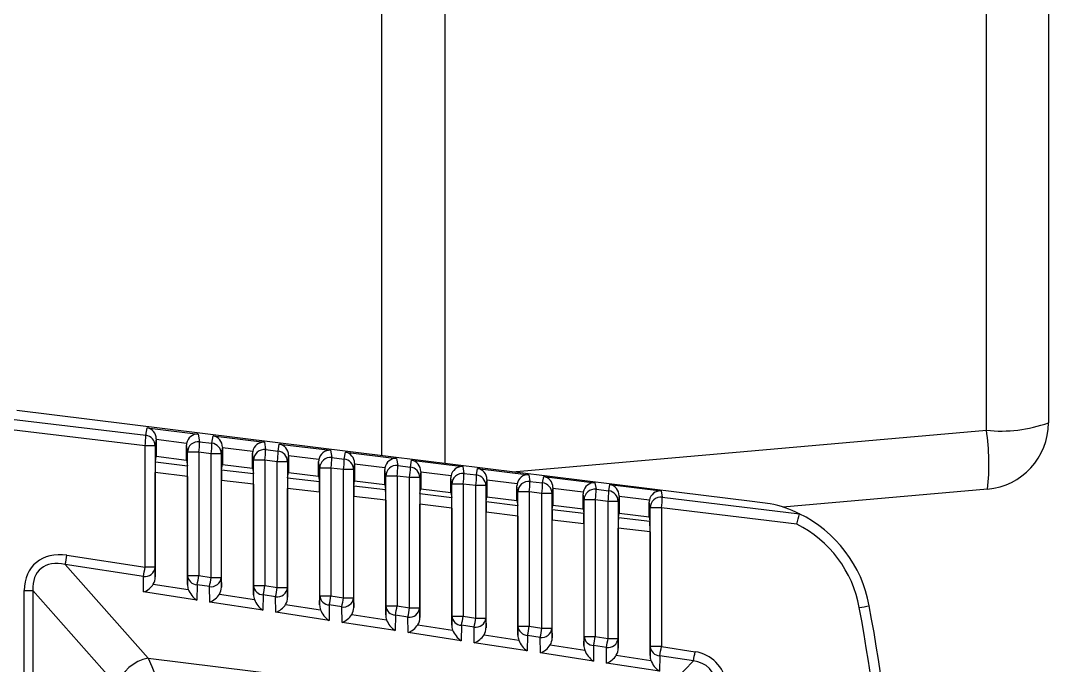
# Model space of a CAD drawing. Extents: x 6 to 134, y 1 to 99.
# Drawn here: x 61.448 to 62.412, y 45.641 to 46.245 of the extents above; entities that cross this region are included whole.
import ezdxf

# ---------------------------------------------------------------- set-up
doc = ezdxf.new("R2010")
doc.units = 0
doc.header["$MEASUREMENT"] = 0
doc.layers.add('OBJECT', color=7, linetype='CONTINUOUS')

msp = doc.modelspace()

# ---------------------------------------------------------------- linework, layer by layer
at = {"layer": 'OBJECT'}
for p, q in [((62.41236, 46.95684), (62.41236, 45.8682)), ((61.84619, 46.94978), (61.84619, 45.83009)), ((62.35422, 45.86114), (62.35422, 46.94978)), ((61.78736, 45.83736), (61.78736, 46.76989)), ((61.29055, 45.88949), (61.56585, 45.85646)), ((61.56516, 45.84655), (61.27498, 45.88137)), ((61.56585, 45.85646), (61.56703, 45.86349)), ((61.56703, 45.86349), (61.61511, 45.85759)), ((61.61511, 45.85759), (61.61627, 45.85041)), ((61.62788, 45.84902), (61.62903, 45.85588)), ((61.62903, 45.85588), (61.67711, 45.84997)), ((61.90963, 45.82225), (62.35422, 45.86114)), ((61.56516, 45.73273), (61.56516, 45.84655)), ((61.57463, 45.84655), (61.56516, 45.84655)), ((61.57573, 45.85307), (61.57463, 45.84655)), ((61.57463, 45.84655), (61.57463, 45.73273)), ((61.57573, 45.85236), (61.57573, 45.83673)), ((61.60413, 45.84887), (61.57573, 45.85236)), ((61.60506, 45.8405), (61.60398, 45.84714)), ((61.60398, 45.83327), (61.60398, 45.84714)), ((61.61627, 45.85041), (61.62788, 45.84902)), ((61.63773, 45.84545), (61.63666, 45.8391)), ((61.63773, 45.84475), (61.63773, 45.82912)), ((61.66613, 45.84126), (61.63773, 45.84475)), ((61.67711, 45.84997), (61.67825, 45.84297)), ((61.6899, 45.84157), (61.69103, 45.84826)), ((61.69103, 45.84826), (61.73911, 45.84236)), ((61.57485, 45.83151), (61.57573, 45.83673)), ((61.57573, 45.83673), (61.60398, 45.83327)), ((61.61558, 45.8405), (61.60506, 45.8405)), ((61.60506, 45.72499), (61.60506, 45.8405)), ((61.61558, 45.8405), (61.61558, 45.72499)), ((61.62719, 45.8391), (61.61558, 45.8405)), ((61.62719, 45.72321), (61.62719, 45.8391)), ((61.63666, 45.8391), (61.62719, 45.8391)), ((61.63666, 45.8391), (61.63666, 45.72321)), ((61.66703, 45.83306), (61.66598, 45.83953)), ((61.66598, 45.82565), (61.66598, 45.83953)), ((61.67825, 45.84297), (61.6899, 45.84157)), ((61.69973, 45.83784), (61.69869, 45.83166)), ((61.69973, 45.83714), (61.69973, 45.82151)), ((61.72813, 45.83365), (61.69973, 45.83714)), ((61.73911, 45.84236), (61.74022, 45.83553)), ((61.74022, 45.83553), (61.75193, 45.83413)), ((61.75193, 45.83413), (61.75303, 45.84065)), ((61.75303, 45.84065), (61.80111, 45.83475)), ((61.57485, 45.83151), (61.60485, 45.82791)), ((61.60398, 45.83327), (61.60485, 45.82791)), ((61.63688, 45.82407), (61.63773, 45.82912)), ((61.63773, 45.82912), (61.66598, 45.82565)), ((61.66598, 45.82565), (61.66682, 45.82048)), ((61.67756, 45.83306), (61.66703, 45.83306)), ((61.66703, 45.71548), (61.66703, 45.83306)), ((61.67756, 45.83306), (61.67756, 45.71548)), ((61.68922, 45.83166), (61.67756, 45.83306)), ((61.68922, 45.71369), (61.68922, 45.83166)), ((61.69869, 45.83166), (61.68922, 45.83166)), ((61.69869, 45.83166), (61.69869, 45.71369)), ((61.729, 45.82562), (61.72798, 45.83192)), ((61.72798, 45.81804), (61.72798, 45.83192)), ((61.729, 45.70596), (61.729, 45.82562)), ((61.73953, 45.82562), (61.729, 45.82562)), ((61.73953, 45.82562), (61.73953, 45.70596)), ((61.75124, 45.82422), (61.73953, 45.82562)), ((61.76173, 45.83023), (61.76072, 45.82422)), ((61.76173, 45.82952), (61.76173, 45.8139)), ((61.79013, 45.82604), (61.76173, 45.82952)), ((61.80111, 45.83475), (61.80219, 45.8281)), ((61.80219, 45.8281), (61.81396, 45.82669)), ((61.81396, 45.82669), (61.81503, 45.83304)), ((61.81503, 45.83304), (61.86311, 45.82714)), ((61.86311, 45.82714), (61.86416, 45.82066)), ((61.87599, 45.81924), (61.87703, 45.82543)), ((61.87703, 45.82543), (61.92511, 45.81952)), ((61.57477, 45.72361), (61.57477, 45.82153)), ((61.60493, 45.81791), (61.57477, 45.82153)), ((61.60493, 45.81791), (61.60493, 45.71653)), ((61.63688, 45.82407), (61.66682, 45.82048)), ((61.69891, 45.81663), (61.69973, 45.82151)), ((61.69891, 45.81663), (61.72879, 45.81304)), ((61.69973, 45.82151), (61.72798, 45.81804)), ((61.72798, 45.81804), (61.72879, 45.81304)), ((61.75124, 45.70416), (61.75124, 45.82422)), ((61.76072, 45.82422), (61.75124, 45.82422)), ((61.76072, 45.82422), (61.76072, 45.70416)), ((61.79097, 45.81819), (61.78998, 45.8243)), ((61.78998, 45.81043), (61.78998, 45.8243)), ((61.8015, 45.81819), (61.79097, 45.81819)), ((61.79097, 45.69645), (61.79097, 45.81819)), ((61.8015, 45.81819), (61.8015, 45.69645)), ((61.81327, 45.81677), (61.8015, 45.81819)), ((61.81327, 45.69464), (61.81327, 45.81677)), ((61.82274, 45.81677), (61.81327, 45.81677)), ((61.82373, 45.82262), (61.82274, 45.81677)), ((61.82274, 45.81677), (61.82274, 45.69464)), ((61.82373, 45.82191), (61.82373, 45.80628)), ((61.85213, 45.81842), (61.82373, 45.82191)), ((61.85294, 45.81075), (61.85198, 45.81669)), ((61.85198, 45.80281), (61.85198, 45.81669)), ((61.86416, 45.82066), (61.87599, 45.81924)), ((61.92511, 45.81952), (61.92613, 45.81323)), ((61.93802, 45.8118), (61.93903, 45.81781)), ((61.93903, 45.81781), (61.98711, 45.81191)), ((61.6368, 45.71409), (61.6368, 45.81408)), ((61.6669, 45.81047), (61.6368, 45.81408)), ((61.6669, 45.81047), (61.6669, 45.70701)), ((61.69882, 45.70457), (61.69882, 45.80664)), ((61.72887, 45.80304), (61.69882, 45.80664)), ((61.76093, 45.80918), (61.76173, 45.8139)), ((61.76093, 45.80918), (61.79076, 45.8056)), ((61.76173, 45.8139), (61.78998, 45.81043)), ((61.78998, 45.81043), (61.79076, 45.8056)), ((61.82296, 45.80174), (61.82373, 45.80628)), ((61.82373, 45.80628), (61.85198, 45.80281)), ((61.85294, 45.68694), (61.85294, 45.81075)), ((61.86347, 45.81075), (61.85294, 45.81075)), ((61.86347, 45.81075), (61.86347, 45.68694)), ((61.8753, 45.80933), (61.86347, 45.81075)), ((61.8753, 45.68512), (61.8753, 45.80933)), ((61.88477, 45.80933), (61.8753, 45.80933)), ((61.88573, 45.815), (61.88477, 45.80933)), ((61.88477, 45.80933), (61.88477, 45.68512)), ((61.88573, 45.8143), (61.88573, 45.79867)), ((61.91413, 45.81081), (61.88573, 45.8143)), ((61.91491, 45.80331), (61.91398, 45.80908)), ((61.91398, 45.7952), (61.91398, 45.80908)), ((61.92613, 45.81323), (61.93802, 45.8118)), ((61.94773, 45.80739), (61.9468, 45.80189)), ((61.94773, 45.80668), (61.94773, 45.79106)), ((61.97613, 45.8032), (61.94773, 45.80668)), ((61.98711, 45.81191), (61.9881, 45.80579)), ((62.00005, 45.80436), (62.00103, 45.8102)), ((62.00103, 45.8102), (62.04911, 45.8043)), ((62.3553, 45.80594), (62.16333, 45.78914)), ((61.72887, 45.80304), (61.72887, 45.6975)), ((61.76085, 45.69505), (61.76085, 45.7992)), ((61.79084, 45.7956), (61.76085, 45.7992)), ((61.82296, 45.80174), (61.85273, 45.79817)), ((61.85198, 45.80281), (61.85273, 45.79817)), ((61.88499, 45.7943), (61.88573, 45.79867)), ((61.88573, 45.79867), (61.91398, 45.7952)), ((61.92544, 45.80331), (61.91491, 45.80331)), ((61.91491, 45.67742), (61.91491, 45.80331)), ((61.92544, 45.80331), (61.92544, 45.67742)), ((61.93733, 45.80189), (61.92544, 45.80331)), ((61.93733, 45.6756), (61.93733, 45.80189)), ((61.9468, 45.80189), (61.93733, 45.80189)), ((61.9468, 45.80189), (61.9468, 45.6756)), ((61.97689, 45.79588), (61.97598, 45.80146)), ((61.97598, 45.78759), (61.97598, 45.80146)), ((61.9881, 45.80579), (62.00005, 45.80436)), ((62.00973, 45.79978), (62.00883, 45.79444)), ((62.00973, 45.79907), (62.00973, 45.78345)), ((62.03813, 45.79558), (62.00973, 45.79907)), ((62.04911, 45.8043), (62.05007, 45.79835)), ((62.05007, 45.79835), (62.17876, 45.78291)), ((61.79084, 45.7956), (61.79084, 45.68799)), ((61.82288, 45.68553), (61.82288, 45.79175)), ((61.85282, 45.78816), (61.82288, 45.79175)), ((61.85282, 45.78816), (61.85282, 45.67848)), ((61.88499, 45.7943), (61.91471, 45.79073)), ((61.91398, 45.7952), (61.91471, 45.79073)), ((61.94702, 45.78685), (61.94773, 45.79106)), ((61.94702, 45.78685), (61.97668, 45.78329)), ((61.94773, 45.79106), (61.97598, 45.78759)), ((61.97598, 45.78759), (61.97668, 45.78329)), ((61.97689, 45.66791), (61.97689, 45.79588)), ((61.98741, 45.79588), (61.97689, 45.79588)), ((61.98741, 45.79588), (61.98741, 45.66791)), ((61.99936, 45.79444), (61.98741, 45.79588)), ((61.99936, 45.66608), (61.99936, 45.79444)), ((62.00883, 45.79444), (61.99936, 45.79444)), ((62.00883, 45.79444), (62.00883, 45.66608)), ((62.03886, 45.78844), (62.03798, 45.79385)), ((62.03798, 45.77998), (62.03798, 45.79385)), ((62.03886, 45.6584), (62.03886, 45.78844)), ((62.04938, 45.78844), (62.03886, 45.78844)), ((62.04938, 45.78844), (62.04938, 45.6584)), ((62.17637, 45.7732), (62.04938, 45.78844)), ((61.88491, 45.67601), (61.88491, 45.78431)), ((61.91479, 45.78073), (61.88491, 45.78431)), ((61.91479, 45.78073), (61.91479, 45.66896)), ((62.00905, 45.77941), (62.00973, 45.78345)), ((62.00905, 45.77941), (62.03865, 45.77586)), ((62.00973, 45.78345), (62.03798, 45.77998)), ((62.03798, 45.77998), (62.03865, 45.77586)), ((62.17876, 45.78291), (62.17873, 45.78293)), ((61.94694, 45.66648), (61.94694, 45.77687)), ((61.97676, 45.77329), (61.94694, 45.77687)), ((61.97676, 45.77329), (61.97676, 45.65945)), ((62.00897, 45.65696), (62.00897, 45.76942)), ((62.03873, 45.76585), (62.00897, 45.76942)), ((62.03873, 45.76585), (62.03873, 45.64994)), ((61.49194, 45.74397), (61.56516, 45.73273)), ((61.56358, 45.72413), (61.49036, 45.73537)), ((61.49036, 45.73537), (61.56818, 45.64741)), ((61.57463, 45.73273), (61.56516, 45.73273)), ((61.57463, 45.73273), (61.57477, 45.72361)), ((61.56379, 45.70954), (61.56358, 45.72413)), ((61.60493, 45.71653), (61.60506, 45.72499)), ((61.60506, 45.72499), (61.61558, 45.72499)), ((61.61558, 45.72499), (61.62719, 45.72321)), ((61.62719, 45.72321), (61.63666, 45.72321)), ((61.63666, 45.72321), (61.6368, 45.71409)), ((61.45186, 44.86903), (61.45186, 45.71097)), ((61.45186, 45.71097), (61.45999, 45.71097)), ((61.45999, 45.71097), (61.45999, 44.86903)), ((61.53904, 45.62162), (61.45999, 45.71097)), ((61.61378, 45.70186), (61.56379, 45.70954)), ((61.57292, 45.71697), (61.60574, 45.71194)), ((61.614, 45.71639), (61.61378, 45.70186)), ((61.6256, 45.71461), (61.614, 45.71639)), ((61.62582, 45.70002), (61.6256, 45.71461)), ((61.6669, 45.70701), (61.66703, 45.71548)), ((61.66703, 45.71548), (61.67756, 45.71548)), ((61.67756, 45.71548), (61.68922, 45.71369)), ((61.68922, 45.71369), (61.69869, 45.71369)), ((61.69869, 45.71369), (61.69882, 45.70457)), ((61.67576, 45.69235), (61.62582, 45.70002)), ((61.63495, 45.70745), (61.66772, 45.70242)), ((61.67597, 45.70688), (61.67576, 45.69235)), ((61.68763, 45.70509), (61.67597, 45.70688)), ((61.68785, 45.69049), (61.68763, 45.70509)), ((61.72887, 45.6975), (61.729, 45.70596)), ((61.729, 45.70596), (61.73953, 45.70596)), ((61.73953, 45.70596), (61.75124, 45.70416)), ((61.75124, 45.70416), (61.76072, 45.70416)), ((61.76072, 45.70416), (61.76085, 45.69505)), ((61.73773, 45.68284), (61.68785, 45.69049)), ((61.69698, 45.69793), (61.72969, 45.69291)), ((61.73794, 45.69737), (61.73773, 45.68284)), ((61.74966, 45.69557), (61.73794, 45.69737)), ((61.74988, 45.68097), (61.74966, 45.69557)), ((61.79084, 45.68799), (61.79097, 45.69645)), ((61.79097, 45.69645), (61.8015, 45.69645)), ((61.8015, 45.69645), (61.81327, 45.69464)), ((61.81327, 45.69464), (61.82274, 45.69464)), ((61.82274, 45.69464), (61.82288, 45.68553)), ((61.7997, 45.67333), (61.74988, 45.68097)), ((61.759, 45.68841), (61.79166, 45.6834)), ((61.79992, 45.68785), (61.7997, 45.67333)), ((61.81169, 45.68605), (61.79992, 45.68785)), ((61.81191, 45.67145), (61.81169, 45.68605)), ((61.85282, 45.67848), (61.85294, 45.68694)), ((61.85294, 45.68694), (61.86347, 45.68694)), ((61.86347, 45.68694), (61.8753, 45.68512)), ((61.8753, 45.68512), (61.88477, 45.68512)), ((61.88477, 45.68512), (61.88491, 45.67601)), ((61.86167, 45.66381), (61.81191, 45.67145)), ((61.82103, 45.67889), (61.85363, 45.67389)), ((61.86189, 45.67834), (61.86167, 45.66381)), ((61.87372, 45.67653), (61.86189, 45.67834)), ((61.87394, 45.66193), (61.87372, 45.67653)), ((61.91479, 45.66896), (61.91491, 45.67742)), ((61.91491, 45.67742), (61.92544, 45.67742)), ((61.92544, 45.67742), (61.93733, 45.6756)), ((61.93733, 45.6756), (61.9468, 45.6756)), ((61.9468, 45.6756), (61.94694, 45.66648)), ((61.92364, 45.6543), (61.87394, 45.66193)), ((61.88306, 45.66937), (61.9156, 45.66437)), ((61.92386, 45.66883), (61.92364, 45.6543)), ((61.93575, 45.667), (61.92386, 45.66883)), ((61.93597, 45.65241), (61.93575, 45.667)), ((61.97676, 45.65945), (61.97689, 45.66791)), ((61.97689, 45.66791), (61.98741, 45.66791)), ((61.98741, 45.66791), (61.99936, 45.66608)), ((61.99936, 45.66608), (62.00883, 45.66608)), ((62.00883, 45.66608), (62.00897, 45.65696)), ((61.98561, 45.64479), (61.93597, 45.65241)), ((61.94509, 45.65985), (61.97757, 45.65486)), ((61.98583, 45.65932), (61.98561, 45.64479)), ((61.99778, 45.65748), (61.98583, 45.65932)), ((61.99799, 45.64289), (61.99778, 45.65748)), ((62.03873, 45.64994), (62.03886, 45.6584)), ((62.04938, 45.6584), (62.03886, 45.6584)), ((62.04938, 45.6584), (62.08099, 45.65355)), ((61.56818, 45.64741), (62.02693, 45.59108)), ((62.04758, 45.63528), (61.99799, 45.64289)), ((62.00712, 45.65033), (62.03954, 45.64535)), ((62.02693, 45.59108), (62.0794, 45.64495)), ((62.0478, 45.6498), (62.04758, 45.63528)), ((62.0794, 45.64495), (62.0478, 45.6498))]:
    msp.add_line(p, q, dxfattribs=at)
at = {"layer": 'OBJECT', "flags": 128}
for points in [[(62.15144, 45.79234), (62.13438, 45.79445), (62.06615, 45.80289), (61.79323, 45.83664), (61.445, 45.87956)], [(61.56818, 45.64741), (61.57142, 45.63958), (61.57551, 45.62969), (61.58028, 45.61816), (61.58552, 45.6055), (61.591, 45.59225)]]:
    msp.add_lwpolyline(points, dxfattribs=at)
at = {"layer": 'OBJECT'}
for centre, radius, start, end in [((62.36786, 45.99176), 0.13133, 264.03776, 289.80551), ((62.34986, 45.8682), 0.0625, 275, 0), ((61.51215, 45.85522), 0.05371, 350.71111, 1.32566), ((61.56463, 45.84654), 0.01, 0.06047, 83.02365), ((62.13417, 45.8292), 0.22235, 353.99581, 8.26043), ((61.61506, 45.84048), 0.01, 83.01351, 179.91772), ((61.56258, 45.84916), 0.05371, 350.71111, 1.32566), ((61.5742, 45.84777), 0.05369, 350.71287, 1.33066), ((61.62666, 45.83909), 0.01, 0.06225, 83.02567), ((61.67703, 45.83305), 0.01, 83.01038, 179.92382), ((61.62457, 45.84172), 0.05369, 350.7126, 1.33093), ((61.63623, 45.84032), 0.05369, 350.71251, 1.33089), ((61.68869, 45.83165), 0.01, 0.06309, 83.02567), ((61.739, 45.82561), 0.01, 83.00943, 179.92179), ((61.68643, 45.8343), 0.0538, 350.72013, 1.31664), ((61.69824, 45.83289), 0.05371, 350.71111, 1.32566), ((61.75072, 45.82421), 0.01, 0.05811, 83.02601), ((61.80097, 45.81817), 0.01, 83.01189, 179.91849), ((61.74849, 45.82686), 0.05371, 350.71103, 1.32563), ((61.76027, 45.82544), 0.05371, 350.71111, 1.32566), ((61.81275, 45.81676), 0.01, 0.06047, 83.02365), ((61.86294, 45.81074), 0.01, 83.00876, 179.9246), ((61.81049, 45.81941), 0.05369, 350.71251, 1.33089), ((61.82231, 45.818), 0.05369, 350.71287, 1.33066), ((61.87478, 45.80932), 0.01, 0.06225, 83.02567), ((61.92491, 45.8033), 0.01, 83.00882, 179.92157), ((61.87244, 45.81198), 0.05371, 350.71103, 1.32563), ((61.88434, 45.81055), 0.05369, 350.71251, 1.33089), ((61.93681, 45.80188), 0.01, 0.06309, 83.02567), ((61.98689, 45.79586), 0.01, 83.00876, 179.9246), ((61.93441, 45.80455), 0.05371, 350.71103, 1.32563), ((61.94635, 45.80311), 0.05371, 350.71103, 1.32563), ((61.99883, 45.79443), 0.01, 0.06495, 83.02381), ((62.04886, 45.78843), 0.01, 83.01041, 179.92295), ((61.9964, 45.79711), 0.05369, 350.71251, 1.33089), ((62.12627, 45.67501), 0.12, 64.07816, 77.89295), ((62.11678, 45.79302), 0.0628, 341.60651, 350.73809), ((62.12627, 45.67501), 0.12, 10.41374, 64.07816), ((62.1268, 45.67501), 0.11, 10.41374, 63.21373), ((61.37945, 45.76023), 0.11366, 347.36672, 351.77386), ((61.45289, 45.74896), 0.11344, 347.35864, 351.77437), ((61.56507, 45.73362), 0.0096, 261.04744, 354.68569), ((61.61431, 45.72567), 0.00928, 184.19718, 268.07918), ((61.5036, 45.74117), 0.11315, 347.35304, 351.77997), ((61.51495, 45.73943), 0.11341, 347.35793, 351.77473), ((61.6271, 45.7241), 0.0096, 261.0457, 354.68648), ((61.67628, 45.71615), 0.00928, 184.18923, 268.08712), ((61.56501, 45.73176), 0.11372, 347.36408, 351.76894), ((61.57625, 45.73004), 0.11414, 347.37214, 351.76052), ((61.68913, 45.71457), 0.0096, 261.0457, 354.68648), ((61.73826, 45.70664), 0.00928, 184.19491, 268.08145), ((61.62728, 45.72219), 0.11342, 347.35829, 351.77472), ((61.63926, 45.72034), 0.11315, 347.35304, 351.77997), ((61.75116, 45.70505), 0.0096, 261.04388, 354.68925), ((61.80023, 45.69713), 0.00928, 184.19718, 268.07918), ((61.68951, 45.71263), 0.11315, 347.35304, 351.77997), ((61.70102, 45.71087), 0.11342, 347.35829, 351.77472), ((61.81318, 45.69553), 0.0096, 261.04615, 354.68697), ((62.19319, 45.93496), 0.24369, 279.87553, 282.10506), ((60.03188, 45.29), 2.24, 349.58626, 10.41374), ((60.03136, 45.29), 2.25, 349.58626, 10.41374), ((61.8622, 45.68762), 0.00928, 184.19112, 268.08523), ((61.75093, 45.70322), 0.11372, 347.36408, 351.76894), ((61.76305, 45.70135), 0.11342, 347.35829, 351.77472), ((61.87521, 45.68601), 0.0096, 261.04615, 354.68697), ((61.92417, 45.6781), 0.00928, 184.19391, 268.08245), ((61.81319, 45.69365), 0.11342, 347.35829, 351.77472), ((61.82437, 45.69196), 0.11414, 347.37219, 351.76082), ((61.93724, 45.67649), 0.0096, 261.04615, 354.68697), ((61.98614, 45.66859), 0.00928, 184.18823, 268.08812), ((61.87491, 45.68418), 0.11367, 347.36696, 351.77361), ((61.88737, 45.68226), 0.11315, 347.35304, 351.77997), ((61.99927, 45.66697), 0.0096, 261.04809, 354.68209), ((62.04811, 45.65908), 0.00928, 184.19391, 268.08245), ((61.93715, 45.67462), 0.11341, 347.35804, 351.77497), ((61.96901, 45.66972), 0.11313, 347.35269, 351.78015), ((62.07591, 45.61935), 0.03458, 7.49895, 81.56199), ((61.5748, 45.61056), 0.03744, 100.18248, 162.81745), ((62.07719, 45.62109), 0.02396, 3.32894, 84.71106)]:
    msp.add_arc(centre, radius, start, end, dxfattribs=at)
for centre, major_axis, ratio, start_param, end_param in [((61.56582, 45.85358), (-0.00613, 0.00821), 0.948914, 4.045717, 5.494053), ((61.61389, 45.84767), (0.00707, 0.00734), 0.946913, 0.670393, 2.18883), ((61.62782, 45.84597), (-0.00613, 0.00821), 0.948914, 4.045717, 5.494053), ((61.57582, 45.85235), (0, 0.01008), 0.008662, 1.499632, 1.569733), ((61.61398, 45.84714), (-0.0016, 0.00989), 0.998514, 1.236067, 1.409966), ((61.63782, 45.84474), (0, 0.01008), 0.008662, 1.499632, 1.569733), ((61.67589, 45.84006), (0.00707, 0.00734), 0.946913, 0.670393, 2.18883), ((61.68982, 45.83835), (-0.00613, 0.00821), 0.948914, 4.045717, 5.494053), ((61.67598, 45.83952), (-0.0016, 0.00989), 0.998514, 1.236067, 1.409966), ((61.69982, 45.83712), (0, 0.01008), 0.008662, 1.499632, 1.569733), ((61.73789, 45.83245), (0.00707, 0.00734), 0.946913, 0.670393, 2.18883), ((61.75182, 45.83074), (-0.00613, 0.00821), 0.948914, 4.045717, 5.494053), ((61.79989, 45.82484), (0.00707, 0.00734), 0.946913, 0.670393, 2.18883), ((61.57485, 45.82145), (0, 0.01007), 0.00868, 0.05139, 1.563472), ((61.60484, 45.81786), (0, 0.01007), 0.008673, 4.717631, 6.229713), ((61.73798, 45.83191), (-0.0016, 0.00989), 0.998514, 1.236067, 1.409966), ((61.76182, 45.82951), (0, 0.01008), 0.008662, 1.499632, 1.569733), ((61.79998, 45.8243), (-0.0016, 0.00989), 0.998514, 1.236067, 1.409966), ((61.81382, 45.82313), (-0.00613, 0.00821), 0.948914, 4.045717, 5.494053), ((61.86189, 45.81722), (0.00707, 0.00734), 0.946913, 0.670393, 2.18883), ((61.87582, 45.81551), (-0.00613, 0.00821), 0.948914, 4.045717, 5.494053), ((61.63688, 45.81401), (0, 0.01007), 0.00868, 0.05139, 1.563472), ((61.66681, 45.81042), (0, 0.01007), 0.008673, 4.717631, 6.229713), ((61.69891, 45.80657), (0, 0.01007), 0.00868, 0.05139, 1.563472), ((61.82382, 45.8219), (0, 0.01008), 0.008662, 1.499632, 1.569733), ((61.86198, 45.81669), (-0.0016, 0.00989), 0.998514, 1.236067, 1.409966), ((61.92389, 45.80961), (0.00707, 0.00734), 0.946913, 0.670393, 2.18883), ((61.93782, 45.8079), (-0.00613, 0.00821), 0.948914, 4.045717, 5.494053), ((61.72879, 45.80298), (0, 0.01007), 0.008673, 4.717631, 6.229713), ((61.76094, 45.79912), (0, 0.01007), 0.00868, 0.05139, 1.563472), ((61.88582, 45.81429), (0, 0.01008), 0.008662, 1.499632, 1.569733), ((61.92398, 45.80907), (-0.0016, 0.00989), 0.998514, 1.236067, 1.409966), ((61.94782, 45.80667), (0, 0.01008), 0.008662, 1.499632, 1.569733), ((61.98589, 45.802), (0.00707, 0.00734), 0.946913, 0.670393, 2.18883), ((61.99982, 45.80029), (-0.00613, 0.00821), 0.948914, 4.045717, 5.494053), ((61.79076, 45.79555), (0, 0.01007), 0.008673, 4.717631, 6.229713), ((61.82297, 45.79168), (0, 0.01007), 0.00868, 0.05139, 1.563472), ((61.85273, 45.78811), (0, 0.01007), 0.008673, 4.717631, 6.229713), ((61.98598, 45.80146), (-0.0016, 0.00989), 0.998514, 1.236067, 1.409966), ((62.00982, 45.79906), (0, 0.01008), 0.008662, 1.499632, 1.569733), ((62.04789, 45.79439), (0.00707, 0.00734), 0.946913, 0.670393, 2.18883), ((61.885, 45.78424), (0, 0.01007), 0.00868, 0.05139, 1.563472), ((61.9147, 45.78067), (0, 0.01007), 0.008673, 4.717631, 6.229713), ((61.94703, 45.77679), (0, 0.01007), 0.00868, 0.05139, 1.563472), ((62.04798, 45.79385), (-0.0016, 0.00989), 0.998514, 1.236067, 1.409966), ((61.97667, 45.77324), (0, 0.01007), 0.008673, 4.717631, 6.229713), ((62.00905, 45.76935), (0, 0.01007), 0.00868, 0.05139, 1.563472), ((62.03864, 45.7658), (0, 0.01007), 0.008673, 4.717631, 6.229713), ((61.4995, 45.69627), (-0.03792, 0.03951), 0.729911, 5.521785, 6.933311), ((61.49897, 45.69627), (-0.03241, 0.03434), 0.634863, 5.526939, 6.938465), ((61.56476, 45.72397), (-0.0012, 0.01153), 0.861198, 3.973965, 4.591698), ((61.56485, 45.71813), (0.00883, 0.00769), 0.591833, 4.129844, 5.184255), ((61.61493, 45.71627), (-0.00087, 0.01154), 0.862782, 1.483987, 1.890248), ((61.61484, 45.71046), (-0.00828, 0.00979), 0.557988, 0.993218, 2.04763), ((61.62679, 45.71445), (-0.0012, 0.01153), 0.861198, 3.973965, 4.591698), ((61.62688, 45.70861), (0.00883, 0.00769), 0.591833, 4.129844, 5.184255), ((61.6769, 45.70676), (-0.00087, 0.01154), 0.862782, 1.483987, 1.890248), ((61.67681, 45.70095), (-0.00828, 0.00979), 0.557988, 0.993218, 2.04763), ((61.68882, 45.70493), (-0.0012, 0.01153), 0.861198, 3.973965, 4.591698), ((61.68891, 45.69909), (0.00883, 0.00769), 0.591833, 4.129844, 5.184255), ((61.73887, 45.69725), (-0.00087, 0.01154), 0.862782, 1.483987, 1.890248), ((61.73878, 45.69143), (-0.00828, 0.00979), 0.557988, 0.993218, 2.04763), ((61.75085, 45.69541), (-0.0012, 0.01153), 0.861198, 3.973965, 4.591698), ((61.75093, 45.68957), (0.00883, 0.00769), 0.591833, 4.129844, 5.184255), ((61.80084, 45.68773), (-0.00087, 0.01154), 0.862782, 1.483987, 1.890248), ((61.80075, 45.68192), (-0.00828, 0.00979), 0.557988, 0.993218, 2.04763), ((61.81288, 45.68589), (-0.0012, 0.01153), 0.861198, 3.973965, 4.591698), ((61.81296, 45.68005), (0.00883, 0.00769), 0.591833, 4.129844, 5.184255), ((61.86281, 45.67822), (-0.00087, 0.01154), 0.862782, 1.483987, 1.890248), ((61.86272, 45.67241), (-0.00828, 0.00979), 0.557988, 0.993218, 2.04763), ((61.8749, 45.67636), (-0.0012, 0.01153), 0.861198, 3.973965, 4.591698), ((61.87499, 45.67053), (0.00883, 0.00769), 0.591833, 4.129844, 5.184255), ((61.92478, 45.66871), (-0.00087, 0.01154), 0.862782, 1.483987, 1.890248), ((61.9247, 45.6629), (-0.00828, 0.00979), 0.557988, 0.993218, 2.04763), ((61.93693, 45.66684), (-0.0012, 0.01153), 0.861198, 3.973965, 4.591698), ((61.93702, 45.661), (0.00883, 0.00769), 0.591833, 4.129844, 5.184255), ((61.98675, 45.6592), (-0.00087, 0.01154), 0.862782, 1.483987, 1.890248), ((61.98667, 45.65338), (-0.00828, 0.00979), 0.557988, 0.993218, 2.04763), ((61.99896, 45.65732), (-0.0012, 0.01153), 0.861198, 3.973965, 4.591698), ((61.99905, 45.65148), (0.00883, 0.00769), 0.591833, 4.129844, 5.184255), ((62.04873, 45.64968), (-0.00087, 0.01154), 0.862782, 1.483987, 1.890248), ((62.04864, 45.64387), (-0.00828, 0.00979), 0.557988, 0.993218, 2.04763)]:
    msp.add_ellipse(centre, major_axis=major_axis, ratio=ratio, start_param=start_param, end_param=end_param, dxfattribs=at)

doc.saveas('drawing.dxf')
